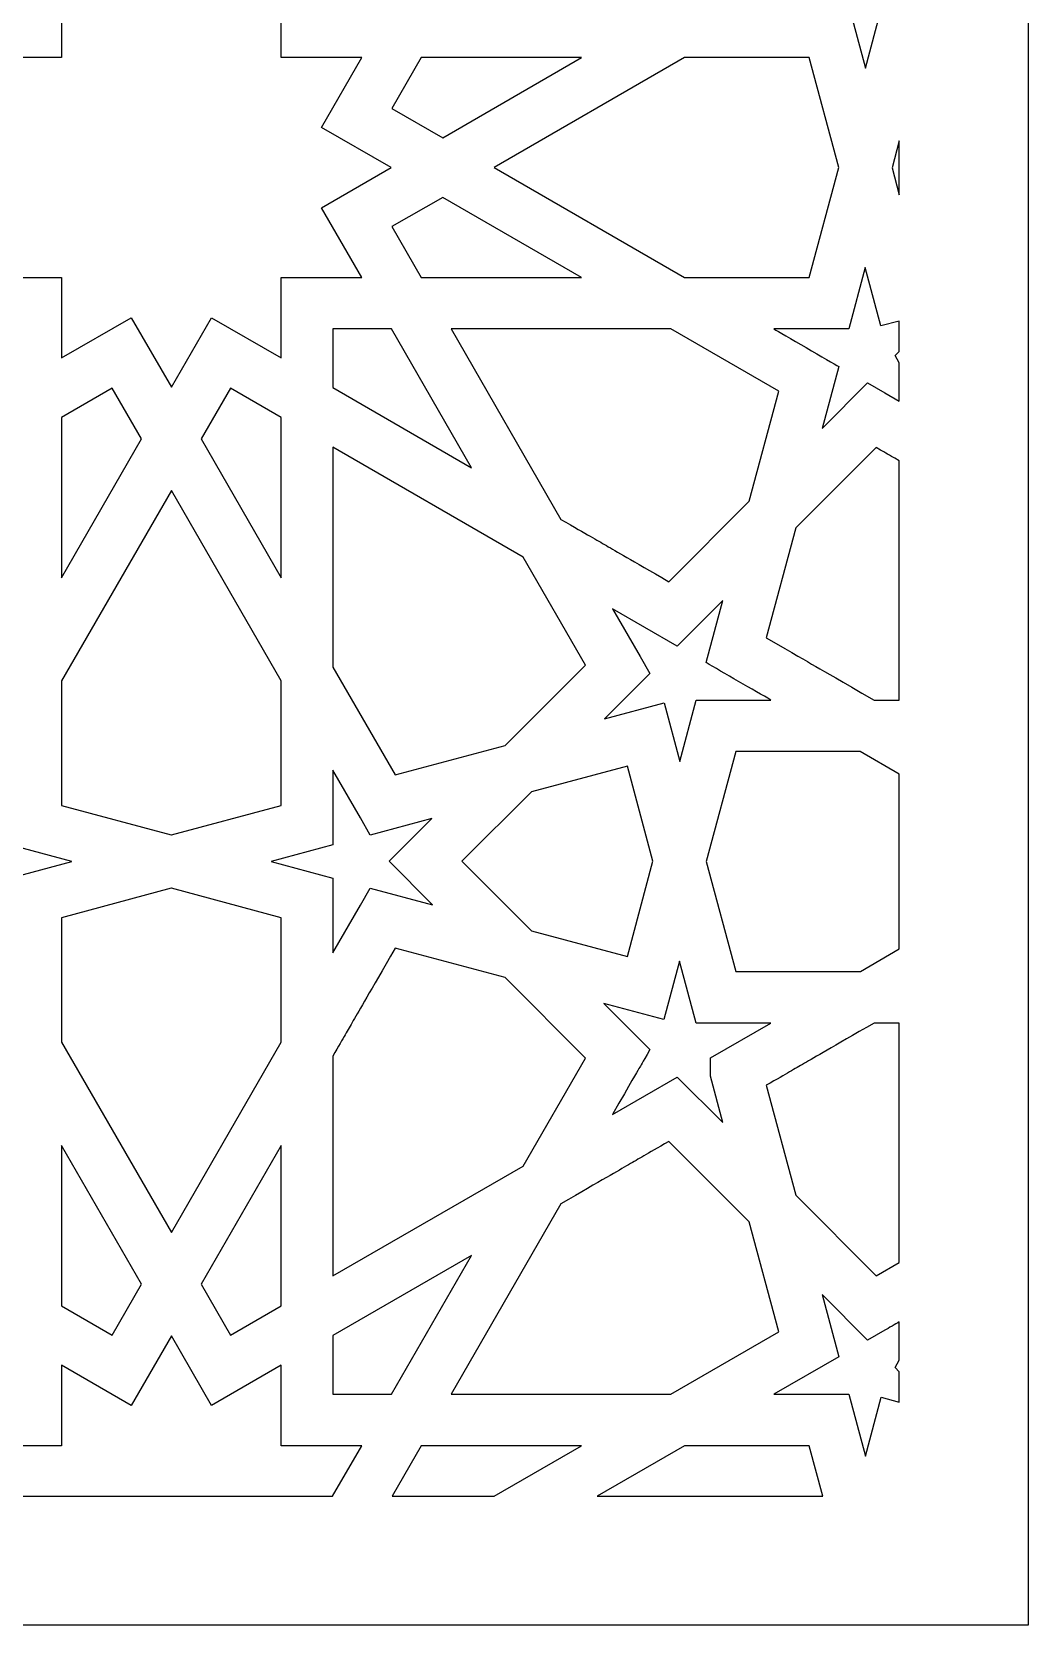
# Model space of a CAD drawing. Header units: millimetres. Extents: x -57 to 56, y -100 to 112.
# Drawn here: x 28.93 to 56, y -99.84 to -56.67 of the extents above; entities that cross this region are included whole.
import ezdxf

# ---------------------------------------------------------------- set-up
doc = ezdxf.new("R2010")
doc.units = ezdxf.units.MM
doc.header["$MEASUREMENT"] = 0
doc.layers.add('layer 1', color=7, linetype='Continuous')

msp = doc.modelspace()

# ---------------------------------------------------------------- linework, layer by layer
at = {"layer": 'layer 1', "color": 250}
for points, knots in [([(-24.372, 94.4411), (-38.1806, 87.6628), (-48.5742, 75.4542), (-53.0874, 60.935), (-53.0874, 60.935), (-56.6521, 49.4658), (-55.5912, 52.1945), (-55.5912, -99.8361), (-55.5912, -99.8361), (-52.4793, -99.8361), (52.9544, -99.8361), (55.9213, -99.8361), (55.9213, -99.8361), (55.9213, -98.4327), (55.9213, -97.8601), (55.9213, -96.466), (55.9213, -96.466), (55.9213, 55.9079), (56.001, 45.5757), (55.7428, 48.8312), (55.7428, 48.8312), (52.6358, 88.0279), (10.7823, 111.699), (-24.372, 94.4411)], [0, 0, 0, 0, 0.1428571, 0.1428571, 0.1428571, 0.1428571, 0.2857143, 0.2857143, 0.2857143, 0.2857143, 0.4285714, 0.4285714, 0.4285714, 0.4285714, 0.5714286, 0.5714286, 0.5714286, 0.5714286, 0.7142857, 0.7142857, 0.7142857, 0.7142857, 1, 1, 1, 1]), ([(52.4277, -55.0545), (52.4277, -55.0545), (52.3134, -55.2524), (52.3134, -55.2524), (52.3134, -55.2524), (52.3134, -55.2524), (52.4277, -55.3667), (52.4277, -55.3667), (52.4277, -55.3667), (52.4277, -55.3667), (52.4277, -56.1883), (52.4277, -56.1883), (52.4277, -56.1883), (52.4277, -56.1883), (51.9363, -56.0564), (51.9363, -56.0564), (51.9363, -56.0564), (51.9363, -56.0564), (51.5101, -57.6499), (51.5101, -57.6499), (51.5101, -57.6499), (51.5101, -57.6499), (51.06, -55.9721), (51.06, -55.9721), (51.06, -55.9721), (50.3834, -55.9721), (49.9322, -55.9721), (49.0336, -55.9721), (49.0336, -55.9721), (50.3297, -55.2235), (50.456, -55.1508), (50.7898, -54.9578), (50.7898, -54.9578), (50.7898, -54.9578), (50.3393, -53.2772), (50.3393, -53.2772), (50.3393, -53.2772), (50.3393, -53.2772), (51.5712, -54.5098), (51.5712, -54.5098), (51.5712, -54.5098), (51.5712, -54.5098), (52.0354, -54.242), (52.0354, -54.242), (52.0354, -54.242), (52.0354, -54.242), (52.0354, -54.242), (52.0354, -54.242), (52.0354, -54.242), (52.1956, -54.1496), (52.2287, -54.1302), (52.4277, -54.0156), (52.4277, -54.0156), (52.4277, -54.0156), (52.4277, -55.0545), (52.4277, -55.0545)], [0, 0, 0, 0, 0.0666667, 0.0666667, 0.0666667, 0.0666667, 0.1333333, 0.1333333, 0.1333333, 0.1333333, 0.2, 0.2, 0.2, 0.2, 0.2666667, 0.2666667, 0.2666667, 0.2666667, 0.3333333, 0.3333333, 0.3333333, 0.3333333, 0.4, 0.4, 0.4, 0.4, 0.4666667, 0.4666667, 0.4666667, 0.4666667, 0.5333333, 0.5333333, 0.5333333, 0.5333333, 0.6, 0.6, 0.6, 0.6, 0.6666667, 0.6666667, 0.6666667, 0.6666667, 0.7333333, 0.7333333, 0.7333333, 0.7333333, 0.8, 0.8, 0.8, 0.8, 0.8666667, 0.8666667, 0.8666667, 0.8666667, 1, 1, 1, 1]), ([(33.7961, -64.414), (33.7961, -64.414), (32.7071, -66.3007), (32.7071, -66.3007), (32.7071, -66.3007), (32.7071, -66.3007), (31.6177, -64.414), (31.6177, -64.414), (31.6177, -64.414), (31.6177, -64.414), (29.7293, -65.5038), (29.7293, -65.5038), (29.7293, -65.5038), (29.7293, -65.5038), (29.7293, -63.3232), (29.7293, -63.3232), (29.7293, -63.3232), (29.7293, -63.3232), (27.5505, -63.3232), (27.5505, -63.3232), (27.5505, -63.3232), (27.5505, -63.3232), (28.6399, -61.4366), (28.6399, -61.4366), (28.6399, -61.4366), (28.6399, -61.4366), (26.7522, -60.3469), (26.7522, -60.3469), (26.7522, -60.3469), (26.7522, -60.3469), (28.6399, -59.2575), (28.6399, -59.2575), (28.6399, -59.2575), (28.6399, -59.2575), (27.5502, -57.3694), (27.5502, -57.3694), (27.5502, -57.3694), (27.5502, -57.3694), (29.7293, -57.3694), (29.7293, -57.3694), (29.7293, -57.3694), (29.7293, -57.3694), (29.7293, -55.1903), (29.7293, -55.1903), (29.7293, -55.1903), (29.7293, -55.1903), (31.6177, -56.2797), (31.6177, -56.2797), (31.6177, -56.2797), (31.6177, -56.2797), (32.7071, -54.3923), (32.7071, -54.3923), (32.7071, -54.3923), (32.7071, -54.3923), (33.7961, -56.2797), (33.7961, -56.2797), (33.7961, -56.2797), (33.7961, -56.2797), (35.6845, -55.1903), (35.6845, -55.1903), (35.6845, -55.1903), (35.6845, -55.1903), (35.6845, -57.3694), (35.6845, -57.3694), (35.6845, -57.3694), (35.6845, -57.3694), (37.864, -57.3694), (37.864, -57.3694), (37.864, -57.3694), (37.864, -57.3694), (36.7743, -59.2575), (36.7743, -59.2575), (36.7743, -59.2575), (36.7743, -59.2575), (38.6609, -60.3469), (38.6609, -60.3469), (38.6609, -60.3469), (38.6609, -60.3469), (36.7739, -61.4366), (36.7739, -61.4366), (36.7739, -61.4366), (36.7739, -61.4366), (37.8636, -63.3232), (37.8636, -63.3232), (37.8636, -63.3232), (37.8636, -63.3232), (35.6845, -63.3232), (35.6845, -63.3232), (35.6845, -63.3232), (35.6845, -63.3232), (35.6845, -65.5038), (35.6845, -65.5038), (35.6845, -65.5038), (35.6845, -65.5038), (33.7961, -64.414), (33.7961, -64.414)], [0, 0, 0, 0, 0.04, 0.04, 0.04, 0.04, 0.08, 0.08, 0.08, 0.08, 0.12, 0.12, 0.12, 0.12, 0.16, 0.16, 0.16, 0.16, 0.2, 0.2, 0.2, 0.2, 0.24, 0.24, 0.24, 0.24, 0.28, 0.28, 0.28, 0.28, 0.32, 0.32, 0.32, 0.32, 0.36, 0.36, 0.36, 0.36, 0.4, 0.4, 0.4, 0.4, 0.44, 0.44, 0.44, 0.44, 0.48, 0.48, 0.48, 0.48, 0.52, 0.52, 0.52, 0.52, 0.56, 0.56, 0.56, 0.56, 0.6, 0.6, 0.6, 0.6, 0.64, 0.64, 0.64, 0.64, 0.68, 0.68, 0.68, 0.68, 0.72, 0.72, 0.72, 0.72, 0.76, 0.76, 0.76, 0.76, 0.8, 0.8, 0.8, 0.8, 0.84, 0.84, 0.84, 0.84, 0.88, 0.88, 0.88, 0.88, 0.92, 0.92, 0.92, 0.92, 1, 1, 1, 1]), ([(40.0583, -59.5401), (40.0583, -59.5401), (38.6828, -58.746), (38.6828, -58.746), (38.6828, -58.746), (38.6828, -58.746), (39.4769, -57.3694), (39.4769, -57.3694), (39.4769, -57.3694), (39.4769, -57.3694), (43.8182, -57.3694), (43.8182, -57.3694), (43.8182, -57.3694), (43.8182, -57.3694), (40.0583, -59.5401), (40.0583, -59.5401)], [0, 0, 0, 0, 0.2, 0.2, 0.2, 0.2, 0.4, 0.4, 0.4, 0.4, 0.6, 0.6, 0.6, 0.6, 1, 1, 1, 1]), ([(41.4556, -60.3469), (41.4556, -60.3469), (46.6129, -57.3694), (46.6129, -57.3694), (46.6129, -57.3694), (46.6129, -57.3694), (49.9882, -57.3694), (49.9882, -57.3694), (49.9882, -57.3694), (49.9882, -57.3694), (50.7869, -60.3472), (50.7869, -60.3472), (50.7869, -60.3472), (50.7869, -60.3472), (49.9893, -63.3232), (49.9893, -63.3232), (49.9893, -63.3232), (49.9893, -63.3232), (46.6111, -63.3232), (46.6111, -63.3232), (46.6111, -63.3232), (46.6111, -63.3232), (41.4556, -60.3469), (41.4556, -60.3469)], [0, 0, 0, 0, 0.1428571, 0.1428571, 0.1428571, 0.1428571, 0.2857143, 0.2857143, 0.2857143, 0.2857143, 0.4285714, 0.4285714, 0.4285714, 0.4285714, 0.5714286, 0.5714286, 0.5714286, 0.5714286, 0.7142857, 0.7142857, 0.7142857, 0.7142857, 1, 1, 1, 1]), ([(52.4277, -61.0824), (52.4277, -61.0824), (52.233, -60.3543), (52.233, -60.3543), (52.233, -60.3543), (52.233, -60.3543), (52.4277, -59.6261), (52.4277, -59.6261), (52.4277, -59.6261), (52.4277, -59.6261), (52.4277, -61.0824), (52.4277, -61.0824)], [0, 0, 0, 0, 0.25, 0.25, 0.25, 0.25, 0.5, 0.5, 0.5, 0.5, 1, 1, 1, 1]), ([(38.6831, -61.9478), (38.6831, -61.9478), (40.0583, -61.1537), (40.0583, -61.1537), (40.0583, -61.1537), (40.0583, -61.1537), (43.8164, -63.3232), (43.8164, -63.3232), (43.8164, -63.3232), (43.2731, -63.3232), (40.0202, -63.3232), (39.4769, -63.3232), (39.4769, -63.3232), (39.4769, -63.3232), (38.6831, -61.9478), (38.6831, -61.9478)], [0, 0, 0, 0, 0.2, 0.2, 0.2, 0.2, 0.4, 0.4, 0.4, 0.4, 0.6, 0.6, 0.6, 0.6, 1, 1, 1, 1]), ([(52.4277, -65.327), (52.4277, -65.327), (52.3138, -65.4414), (52.3138, -65.4414), (52.3138, -65.4414), (52.3138, -65.4414), (52.4277, -65.6386), (52.4277, -65.6386), (52.4277, -65.6386), (52.4277, -65.6386), (52.4277, -66.6777), (52.4277, -66.6777), (52.4277, -66.6777), (52.4277, -66.6777), (52.0361, -66.4513), (52.0361, -66.4513), (52.0361, -66.4513), (52.0361, -66.4513), (52.0361, -66.4516), (52.0361, -66.4516), (52.0361, -66.4516), (52.0361, -66.4516), (51.5715, -66.1832), (51.5715, -66.1832), (51.5715, -66.1832), (51.5715, -66.1832), (50.3379, -67.4169), (50.3379, -67.4169), (50.3379, -67.4169), (50.3379, -67.4169), (50.7883, -65.7345), (50.7883, -65.7345), (50.7883, -65.7345), (50.589, -65.6194), (49.2238, -64.8313), (49.0319, -64.7207), (49.0319, -64.7207), (49.9336, -64.7207), (50.3876, -64.7207), (51.0618, -64.7207), (51.0618, -64.7207), (51.0618, -64.7207), (51.5084, -63.0527), (51.5084, -63.0527), (51.5084, -63.0527), (51.5084, -63.0527), (51.9324, -64.6373), (51.9324, -64.6373), (51.9324, -64.6373), (51.9324, -64.6373), (52.4277, -64.5047), (52.4277, -64.5047), (52.4277, -64.5047), (52.4277, -64.5047), (52.4277, -65.327), (52.4277, -65.327)], [0, 0, 0, 0, 0.0666667, 0.0666667, 0.0666667, 0.0666667, 0.1333333, 0.1333333, 0.1333333, 0.1333333, 0.2, 0.2, 0.2, 0.2, 0.2666667, 0.2666667, 0.2666667, 0.2666667, 0.3333333, 0.3333333, 0.3333333, 0.3333333, 0.4, 0.4, 0.4, 0.4, 0.4666667, 0.4666667, 0.4666667, 0.4666667, 0.5333333, 0.5333333, 0.5333333, 0.5333333, 0.6, 0.6, 0.6, 0.6, 0.6666667, 0.6666667, 0.6666667, 0.6666667, 0.7333333, 0.7333333, 0.7333333, 0.7333333, 0.8, 0.8, 0.8, 0.8, 0.8666667, 0.8666667, 0.8666667, 0.8666667, 1, 1, 1, 1]), ([(37.0819, -66.3102), (37.0819, -66.3102), (37.0819, -64.7207), (37.0819, -64.7207), (37.0819, -64.7207), (37.0819, -64.7207), (38.6701, -64.7207), (38.6701, -64.7207), (38.6701, -64.7207), (38.6701, -64.7207), (40.8411, -68.4809), (40.8411, -68.4809), (40.8411, -68.4809), (40.8411, -68.4809), (37.0819, -66.3102), (37.0819, -66.3102)], [0, 0, 0, 0, 0.2, 0.2, 0.2, 0.2, 0.4, 0.4, 0.4, 0.4, 0.6, 0.6, 0.6, 0.6, 1, 1, 1, 1]), ([(48.3644, -69.3864), (48.3644, -69.3864), (46.185, -71.5662), (46.185, -71.5662), (46.185, -71.5662), (44.0715, -70.346), (44.7587, -70.7428), (43.2618, -69.8785), (43.2618, -69.8785), (43.2618, -69.8785), (40.2837, -64.7207), (40.2837, -64.7207), (40.2837, -64.7207), (40.2837, -64.7207), (46.2365, -64.7207), (46.2365, -64.7207), (46.2365, -64.7207), (46.2365, -64.7207), (49.1613, -66.4086), (49.1613, -66.4086), (49.1613, -66.4086), (49.1613, -66.4086), (48.3644, -69.3864), (48.3644, -69.3864)], [0, 0, 0, 0, 0.1428571, 0.1428571, 0.1428571, 0.1428571, 0.2857143, 0.2857143, 0.2857143, 0.2857143, 0.4285714, 0.4285714, 0.4285714, 0.4285714, 0.5714286, 0.5714286, 0.5714286, 0.5714286, 0.7142857, 0.7142857, 0.7142857, 0.7142857, 1, 1, 1, 1]), ([(29.7293, -71.4579), (29.7293, -71.4579), (29.7293, -67.1171), (29.7293, -67.1171), (29.7293, -67.1171), (29.7293, -67.1171), (31.1058, -66.3225), (31.1058, -66.3225), (31.1058, -66.3225), (31.1058, -66.3225), (31.9003, -67.698), (31.9003, -67.698), (31.9003, -67.698), (31.9003, -67.698), (29.7293, -71.4579), (29.7293, -71.4579)], [0, 0, 0, 0, 0.2, 0.2, 0.2, 0.2, 0.4, 0.4, 0.4, 0.4, 0.6, 0.6, 0.6, 0.6, 1, 1, 1, 1]), ([(33.5139, -67.698), (33.5139, -67.698), (34.308, -66.3225), (34.308, -66.3225), (34.308, -66.3225), (34.308, -66.3225), (35.6845, -67.1171), (35.6845, -67.1171), (35.6845, -67.1171), (35.6845, -67.1171), (35.6845, -71.4579), (35.6845, -71.4579), (35.6845, -71.4579), (35.6845, -71.4579), (33.5139, -67.698), (33.5139, -67.698)], [0, 0, 0, 0, 0.2, 0.2, 0.2, 0.2, 0.4, 0.4, 0.4, 0.4, 0.6, 0.6, 0.6, 0.6, 1, 1, 1, 1]), ([(41.7477, -76.0042), (41.7477, -76.0042), (38.7699, -76.8025), (38.7699, -76.8025), (38.7699, -76.8025), (38.7699, -76.8025), (37.0819, -73.8784), (37.0819, -73.8784), (37.0819, -73.8784), (37.0819, -73.8784), (37.0819, -67.9238), (37.0819, -67.9238), (37.0819, -67.9238), (37.0819, -67.9238), (42.2381, -70.9013), (42.2381, -70.9013), (42.2381, -70.9013), (42.2381, -70.9013), (43.9265, -73.8251), (43.9265, -73.8251), (43.9265, -73.8251), (43.9265, -73.8251), (41.7477, -76.0042), (41.7477, -76.0042)], [0, 0, 0, 0, 0.1428571, 0.1428571, 0.1428571, 0.1428571, 0.2857143, 0.2857143, 0.2857143, 0.2857143, 0.4285714, 0.4285714, 0.4285714, 0.4285714, 0.5714286, 0.5714286, 0.5714286, 0.5714286, 0.7142857, 0.7142857, 0.7142857, 0.7142857, 1, 1, 1, 1]), ([(52.4277, -74.7744), (52.4277, -74.7744), (51.7472, -74.7744), (51.7472, -74.7744), (51.7472, -74.7744), (49.8426, -73.6747), (50.4056, -73.9997), (48.8237, -73.0863), (48.8237, -73.0863), (48.8237, -73.0863), (49.6221, -70.1089), (49.6221, -70.1089), (49.6221, -70.1089), (49.6221, -70.1089), (51.8012, -67.9298), (51.8012, -67.9298), (51.8012, -67.9298), (52.1843, -68.151), (52.0393, -68.0671), (52.4277, -68.2917), (52.4277, -68.2917), (52.4277, -68.2917), (52.4277, -74.7744), (52.4277, -74.7744)], [0, 0, 0, 0, 0.1428571, 0.1428571, 0.1428571, 0.1428571, 0.2857143, 0.2857143, 0.2857143, 0.2857143, 0.4285714, 0.4285714, 0.4285714, 0.4285714, 0.5714286, 0.5714286, 0.5714286, 0.5714286, 0.7142857, 0.7142857, 0.7142857, 0.7142857, 1, 1, 1, 1]), ([(32.7071, -69.0958), (32.7071, -69.0958), (35.6845, -74.2534), (35.6845, -74.2534), (35.6845, -74.2534), (35.6845, -74.2534), (35.6845, -77.6283), (35.6845, -77.6283), (35.6845, -77.6283), (35.6845, -77.6283), (32.7078, -78.4263), (32.7078, -78.4263), (32.7078, -78.4263), (32.7078, -78.4263), (32.7071, -78.4261), (32.7071, -78.4261), (32.7071, -78.4261), (32.7071, -78.4261), (32.706, -78.4263), (32.706, -78.4263), (32.706, -78.4263), (32.706, -78.4263), (29.7293, -77.6283), (29.7293, -77.6283), (29.7293, -77.6283), (29.7293, -77.6283), (29.7293, -74.2534), (29.7293, -74.2534), (29.7293, -74.2534), (29.7293, -74.2534), (32.7071, -69.0958), (32.7071, -69.0958)], [0, 0, 0, 0, 0.1111111, 0.1111111, 0.1111111, 0.1111111, 0.2222222, 0.2222222, 0.2222222, 0.2222222, 0.3333333, 0.3333333, 0.3333333, 0.3333333, 0.4444444, 0.4444444, 0.4444444, 0.4444444, 0.5555556, 0.5555556, 0.5555556, 0.5555556, 0.6666667, 0.6666667, 0.6666667, 0.6666667, 0.7777778, 0.7777778, 0.7777778, 0.7777778, 1, 1, 1, 1]), ([(46.4795, -76.4409), (46.4795, -76.4409), (46.0541, -74.8506), (46.0541, -74.8506), (46.0541, -74.8506), (46.0541, -74.8506), (44.4461, -75.2814), (44.4461, -75.2814), (44.4461, -75.2814), (44.4461, -75.2814), (45.6724, -74.0551), (45.6724, -74.0551), (45.6724, -74.0551), (45.6724, -74.0551), (45.4046, -73.5908), (45.4046, -73.5908), (45.4046, -73.5908), (45.4046, -73.5908), (45.4046, -73.5905), (45.4046, -73.5905), (45.4046, -73.5905), (45.4046, -73.5905), (44.6592, -72.2993), (44.6592, -72.2993), (44.6592, -72.2993), (44.6592, -72.2993), (46.415, -73.3129), (46.415, -73.3129), (46.415, -73.3129), (46.415, -73.3129), (47.6469, -72.0802), (47.6469, -72.0802), (47.6469, -72.0802), (47.6469, -72.0802), (47.1964, -73.7606), (47.1964, -73.7606), (47.1964, -73.7606), (47.6137, -74.0011), (48.5369, -74.5342), (48.9528, -74.7744), (48.9528, -74.7744), (48.0529, -74.7744), (47.6003, -74.7744), (46.9261, -74.7744), (46.9261, -74.7744), (46.9261, -74.7744), (46.4795, -76.4409), (46.4795, -76.4409)], [0, 0, 0, 0, 0.0769231, 0.0769231, 0.0769231, 0.0769231, 0.1538462, 0.1538462, 0.1538462, 0.1538462, 0.2307692, 0.2307692, 0.2307692, 0.2307692, 0.3076923, 0.3076923, 0.3076923, 0.3076923, 0.3846154, 0.3846154, 0.3846154, 0.3846154, 0.4615385, 0.4615385, 0.4615385, 0.4615385, 0.5384615, 0.5384615, 0.5384615, 0.5384615, 0.6153846, 0.6153846, 0.6153846, 0.6153846, 0.6923077, 0.6923077, 0.6923077, 0.6923077, 0.7692308, 0.7692308, 0.7692308, 0.7692308, 0.8461538, 0.8461538, 0.8461538, 0.8461538, 1, 1, 1, 1]), ([(52.4277, -81.517), (52.4277, -81.517), (51.3736, -82.1256), (51.3736, -82.1256), (51.3736, -82.1256), (51.3736, -82.1256), (47.9972, -82.1256), (47.9972, -82.1256), (47.9972, -82.1256), (47.9972, -82.1256), (47.1999, -79.1495), (47.1999, -79.1495), (47.1999, -79.1495), (47.1999, -79.1495), (47.9982, -76.1717), (47.9982, -76.1717), (47.9982, -76.1717), (47.9982, -76.1717), (51.3729, -76.1717), (51.3729, -76.1717), (51.3729, -76.1717), (51.3729, -76.1717), (52.4277, -76.7807), (52.4277, -76.7807), (52.4277, -76.7807), (52.4277, -76.7807), (52.4277, -81.517), (52.4277, -81.517)], [0, 0, 0, 0, 0.125, 0.125, 0.125, 0.125, 0.25, 0.25, 0.25, 0.25, 0.375, 0.375, 0.375, 0.375, 0.5, 0.5, 0.5, 0.5, 0.625, 0.625, 0.625, 0.625, 0.75, 0.75, 0.75, 0.75, 1, 1, 1, 1]), ([(27.5862, -80.3334), (27.5862, -80.3334), (27.5862, -80.3334), (27.5862, -80.3334), (27.5862, -80.3334), (27.5862, -80.3334), (27.318, -79.8696), (27.318, -79.8696), (27.318, -79.8696), (27.318, -79.8696), (25.6325, -80.3208), (25.6325, -80.3208), (25.6325, -80.3208), (25.6325, -80.3208), (26.8048, -79.1484), (26.8048, -79.1484), (26.8048, -79.1484), (26.8048, -79.1484), (25.6346, -77.9783), (25.6346, -77.9783), (25.6346, -77.9783), (25.6346, -77.9783), (27.318, -78.4299), (27.318, -78.4299), (27.318, -78.4299), (27.318, -78.4299), (27.5862, -77.9657), (27.5862, -77.9657), (27.5862, -77.9657), (27.5862, -77.9657), (27.5862, -77.9657), (27.5862, -77.9657), (27.5862, -77.9657), (27.5862, -77.9657), (28.3319, -76.6738), (28.3319, -76.6738), (28.3319, -76.6738), (28.3319, -77.5734), (28.3319, -78.026), (28.3319, -78.7002), (28.3319, -78.7002), (28.3319, -78.7002), (30.0066, -79.1493), (30.0066, -79.1493), (30.0066, -79.1493), (30.0066, -79.1493), (28.3319, -79.5976), (28.3319, -79.5976), (28.3319, -79.5976), (28.3319, -80.2549), (28.3319, -80.7402), (28.3319, -81.625), (28.3319, -81.625), (28.3319, -81.625), (27.5862, -80.3334), (27.5862, -80.3334)], [0, 0, 0, 0, 0.0666667, 0.0666667, 0.0666667, 0.0666667, 0.1333333, 0.1333333, 0.1333333, 0.1333333, 0.2, 0.2, 0.2, 0.2, 0.2666667, 0.2666667, 0.2666667, 0.2666667, 0.3333333, 0.3333333, 0.3333333, 0.3333333, 0.4, 0.4, 0.4, 0.4, 0.4666667, 0.4666667, 0.4666667, 0.4666667, 0.5333333, 0.5333333, 0.5333333, 0.5333333, 0.6, 0.6, 0.6, 0.6, 0.6666667, 0.6666667, 0.6666667, 0.6666667, 0.7333333, 0.7333333, 0.7333333, 0.7333333, 0.8, 0.8, 0.8, 0.8, 0.8666667, 0.8666667, 0.8666667, 0.8666667, 1, 1, 1, 1]), ([(35.4076, -79.1493), (35.4076, -79.1493), (37.0819, -78.7002), (37.0819, -78.7002), (37.0819, -78.7002), (37.0819, -78.0263), (37.0819, -77.5737), (37.0819, -76.6738), (37.0819, -76.6738), (37.0819, -76.6738), (37.8276, -77.9657), (37.8276, -77.9657), (37.8276, -77.9657), (37.8276, -77.9657), (37.8276, -77.9657), (37.8276, -77.9657), (37.8276, -77.9657), (37.8276, -77.9657), (38.0958, -78.4299), (38.0958, -78.4299), (38.0958, -78.4299), (38.0958, -78.4299), (39.7644, -77.9826), (39.7644, -77.9826), (39.7644, -77.9826), (39.7644, -77.9826), (38.6045, -79.1425), (38.6045, -79.1425), (38.6045, -79.1425), (38.6045, -79.1425), (39.7827, -80.3211), (39.7827, -80.3211), (39.7827, -80.3211), (39.7827, -80.3211), (38.0958, -79.8696), (38.0958, -79.8696), (38.0958, -79.8696), (38.0958, -79.8696), (37.828, -80.3334), (37.828, -80.3334), (37.828, -80.3334), (37.828, -80.3334), (37.8276, -80.3334), (37.8276, -80.3334), (37.8276, -80.3334), (37.8276, -80.3334), (37.0819, -81.625), (37.0819, -81.625), (37.0819, -81.625), (37.0819, -80.7246), (37.0819, -80.2714), (37.0819, -79.5976), (37.0819, -79.5976), (37.0819, -79.5976), (35.4076, -79.1493), (35.4076, -79.1493)], [0, 0, 0, 0, 0.0666667, 0.0666667, 0.0666667, 0.0666667, 0.1333333, 0.1333333, 0.1333333, 0.1333333, 0.2, 0.2, 0.2, 0.2, 0.2666667, 0.2666667, 0.2666667, 0.2666667, 0.3333333, 0.3333333, 0.3333333, 0.3333333, 0.4, 0.4, 0.4, 0.4, 0.4666667, 0.4666667, 0.4666667, 0.4666667, 0.5333333, 0.5333333, 0.5333333, 0.5333333, 0.6, 0.6, 0.6, 0.6, 0.6666667, 0.6666667, 0.6666667, 0.6666667, 0.7333333, 0.7333333, 0.7333333, 0.7333333, 0.8, 0.8, 0.8, 0.8, 0.8666667, 0.8666667, 0.8666667, 0.8666667, 1, 1, 1, 1]), ([(42.4614, -81.0238), (42.4614, -81.0238), (40.5804, -79.1425), (40.5804, -79.1425), (40.5804, -79.1425), (40.5804, -79.1425), (42.4639, -77.259), (42.4639, -77.259), (42.4639, -77.259), (42.4639, -77.259), (45.0652, -76.5623), (45.0652, -76.5623), (45.0652, -76.5623), (45.0652, -76.5623), (45.7535, -79.134), (45.7535, -79.134), (45.7535, -79.134), (45.7535, -79.134), (45.0614, -81.7203), (45.0614, -81.7203), (45.0614, -81.7203), (45.0614, -81.7203), (42.4614, -81.0238), (42.4614, -81.0238)], [0, 0, 0, 0, 0.1428571, 0.1428571, 0.1428571, 0.1428571, 0.2857143, 0.2857143, 0.2857143, 0.2857143, 0.4285714, 0.4285714, 0.4285714, 0.4285714, 0.5714286, 0.5714286, 0.5714286, 0.5714286, 0.7142857, 0.7142857, 0.7142857, 0.7142857, 1, 1, 1, 1]), ([(32.7071, -89.2019), (32.7071, -89.2019), (32.7067, -89.2019), (32.7067, -89.2019), (32.7067, -89.2019), (32.7067, -89.2019), (29.7293, -84.0454), (29.7293, -84.0454), (29.7293, -84.0454), (29.7293, -84.0454), (29.7293, -80.6701), (29.7293, -80.6701), (29.7293, -80.6701), (29.7293, -80.6701), (32.7053, -79.8727), (32.7053, -79.8727), (32.7053, -79.8727), (32.7053, -79.8727), (32.7071, -79.8734), (32.7071, -79.8734), (32.7071, -79.8734), (32.7071, -79.8734), (32.7085, -79.8727), (32.7085, -79.8727), (32.7085, -79.8727), (32.7085, -79.8727), (35.6845, -80.6701), (35.6845, -80.6701), (35.6845, -80.6701), (35.6845, -80.6701), (35.6845, -84.0454), (35.6845, -84.0454), (35.6845, -84.0454), (35.6845, -84.0454), (32.7071, -89.2019), (32.7071, -89.2019)], [0, 0, 0, 0, 0.1, 0.1, 0.1, 0.1, 0.2, 0.2, 0.2, 0.2, 0.3, 0.3, 0.3, 0.3, 0.4, 0.4, 0.4, 0.4, 0.5, 0.5, 0.5, 0.5, 0.6, 0.6, 0.6, 0.6, 0.7, 0.7, 0.7, 0.7, 0.8, 0.8, 0.8, 0.8, 1, 1, 1, 1]), ([(43.9265, -84.4726), (43.9265, -84.4726), (42.237, -87.3985), (42.237, -87.3985), (42.237, -87.3985), (42.237, -87.3985), (37.0819, -90.3753), (37.0819, -90.3753), (37.0819, -90.3753), (37.0819, -90.3753), (37.0819, -84.4204), (37.0819, -84.4204), (37.0819, -84.4204), (37.7204, -83.3141), (37.3609, -83.9371), (38.7703, -81.4966), (38.7703, -81.4966), (38.7703, -81.4966), (41.7477, -82.2938), (41.7477, -82.2938), (41.7477, -82.2938), (41.7477, -82.2938), (43.9265, -84.4726), (43.9265, -84.4726)], [0, 0, 0, 0, 0.1428571, 0.1428571, 0.1428571, 0.1428571, 0.2857143, 0.2857143, 0.2857143, 0.2857143, 0.4285714, 0.4285714, 0.4285714, 0.4285714, 0.5714286, 0.5714286, 0.5714286, 0.5714286, 0.7142857, 0.7142857, 0.7142857, 0.7142857, 1, 1, 1, 1]), ([(47.6469, -86.2185), (47.6469, -86.2185), (46.415, -84.9862), (46.415, -84.9862), (46.415, -84.9862), (46.415, -84.9862), (44.6578, -86.0009), (44.6578, -86.0009), (44.6578, -86.0009), (45.6946, -84.2044), (45.1944, -85.0716), (45.6724, -84.2429), (45.6724, -84.2429), (45.6724, -84.2429), (44.4267, -82.9969), (44.4267, -82.9969), (44.4267, -82.9969), (44.4267, -82.9969), (46.0502, -83.4319), (46.0502, -83.4319), (46.0502, -83.4319), (46.0502, -83.4319), (46.4749, -81.844), (46.4749, -81.844), (46.4749, -81.844), (46.4749, -81.844), (46.9247, -83.5229), (46.9247, -83.5229), (46.9247, -83.5229), (47.5989, -83.5229), (48.0519, -83.5229), (48.9528, -83.5229), (48.9528, -83.5229), (48.9528, -83.5229), (47.3114, -84.4705), (47.3114, -84.4705), (47.3114, -84.4705), (47.3114, -84.6585), (47.3114, -84.884), (47.3114, -84.9672), (47.3114, -84.9672), (47.3114, -84.9672), (47.6469, -86.2185), (47.6469, -86.2185)], [0, 0, 0, 0, 0.0833333, 0.0833333, 0.0833333, 0.0833333, 0.1666667, 0.1666667, 0.1666667, 0.1666667, 0.25, 0.25, 0.25, 0.25, 0.3333333, 0.3333333, 0.3333333, 0.3333333, 0.4166667, 0.4166667, 0.4166667, 0.4166667, 0.5, 0.5, 0.5, 0.5, 0.5833333, 0.5833333, 0.5833333, 0.5833333, 0.6666667, 0.6666667, 0.6666667, 0.6666667, 0.75, 0.75, 0.75, 0.75, 0.8333333, 0.8333333, 0.8333333, 0.8333333, 1, 1, 1, 1]), ([(52.4277, -90.007), (52.4277, -90.007), (51.8015, -90.3686), (51.8015, -90.3686), (51.8015, -90.3686), (51.8015, -90.3686), (49.6221, -88.1884), (49.6221, -88.1884), (49.6221, -88.1884), (49.6221, -88.1884), (48.8234, -85.2114), (48.8234, -85.2114), (48.8234, -85.2114), (50.0218, -84.5195), (49.4069, -84.8741), (51.7486, -83.5229), (51.7486, -83.5229), (51.7486, -83.5229), (52.4277, -83.5229), (52.4277, -83.5229), (52.4277, -83.5229), (52.4277, -83.5229), (52.4277, -90.007), (52.4277, -90.007)], [0, 0, 0, 0, 0.1428571, 0.1428571, 0.1428571, 0.1428571, 0.2857143, 0.2857143, 0.2857143, 0.2857143, 0.4285714, 0.4285714, 0.4285714, 0.4285714, 0.5714286, 0.5714286, 0.5714286, 0.5714286, 0.7142857, 0.7142857, 0.7142857, 0.7142857, 1, 1, 1, 1]), ([(43.2604, -88.4213), (45.521, -87.116), (44.9142, -87.4663), (46.185, -86.7329), (46.185, -86.7329), (46.185, -86.7329), (48.3644, -88.912), (48.3644, -88.912), (48.3644, -88.912), (48.3644, -88.912), (49.1624, -91.8894), (49.1624, -91.8894), (49.1624, -91.8894), (49.1624, -91.8894), (46.2389, -93.5775), (46.2389, -93.5775), (46.2389, -93.5775), (46.2389, -93.5775), (40.2837, -93.5775), (40.2837, -93.5775), (40.2837, -93.5775), (40.2837, -93.5775), (43.2604, -88.4213), (43.2604, -88.4213)], [0, 0, 0, 0, 0.1428571, 0.1428571, 0.1428571, 0.1428571, 0.2857143, 0.2857143, 0.2857143, 0.2857143, 0.4285714, 0.4285714, 0.4285714, 0.4285714, 0.5714286, 0.5714286, 0.5714286, 0.5714286, 0.7142857, 0.7142857, 0.7142857, 0.7142857, 1, 1, 1, 1]), ([(29.7293, -86.8405), (29.7293, -86.8405), (31.9003, -90.6001), (31.9003, -90.6001), (31.9003, -90.6001), (31.9003, -90.6001), (31.1058, -91.9766), (31.1058, -91.9766), (31.1058, -91.9766), (31.1058, -91.9766), (29.7293, -91.1821), (29.7293, -91.1821), (29.7293, -91.1821), (29.7293, -90.6342), (29.7293, -87.37), (29.7293, -86.8405)], [0, 0, 0, 0, 0.2, 0.2, 0.2, 0.2, 0.4, 0.4, 0.4, 0.4, 0.6, 0.6, 0.6, 0.6, 1, 1, 1, 1]), ([(35.6845, -86.8405), (35.6845, -87.3905), (35.6845, -90.6614), (35.6845, -91.1821), (35.6845, -91.1821), (35.6845, -91.1821), (34.308, -91.9766), (34.308, -91.9766), (34.308, -91.9766), (34.308, -91.9766), (33.5139, -90.6001), (33.5139, -90.6001), (33.5139, -90.6001), (33.5139, -90.6001), (35.6845, -86.8405), (35.6845, -86.8405)], [0, 0, 0, 0, 0.2, 0.2, 0.2, 0.2, 0.4, 0.4, 0.4, 0.4, 0.6, 0.6, 0.6, 0.6, 1, 1, 1, 1]), ([(37.0819, -91.9889), (37.0819, -91.9889), (40.8397, -89.819), (40.8397, -89.819), (40.8397, -89.819), (40.8397, -89.819), (38.6701, -93.5775), (38.6701, -93.5775), (38.6701, -93.5775), (38.6701, -93.5775), (37.0819, -93.5775), (37.0819, -93.5775), (37.0819, -93.5775), (37.0819, -93.5775), (37.0819, -91.9889), (37.0819, -91.9889)], [0, 0, 0, 0, 0.2, 0.2, 0.2, 0.2, 0.4, 0.4, 0.4, 0.4, 0.6, 0.6, 0.6, 0.6, 1, 1, 1, 1]), ([(52.4277, -92.6595), (52.4277, -92.6595), (52.3134, -92.8575), (52.3134, -92.8575), (52.3134, -92.8575), (52.3134, -92.8575), (52.4277, -92.9717), (52.4277, -92.9717), (52.4277, -92.9717), (52.4277, -92.9717), (52.4277, -93.7944), (52.4277, -93.7944), (52.4277, -93.7944), (52.4277, -93.7944), (51.9381, -93.6632), (51.9381, -93.6632), (51.9381, -93.6632), (51.9381, -93.6632), (51.5112, -95.2595), (51.5112, -95.2595), (51.5112, -95.2595), (51.5112, -95.2595), (51.06, -93.5775), (51.06, -93.5775), (51.06, -93.5775), (50.3834, -93.5775), (49.9322, -93.5775), (49.0336, -93.5775), (49.0336, -93.5775), (49.0336, -93.5775), (50.7898, -92.5637), (50.7898, -92.5637), (50.7898, -92.5637), (50.7898, -92.5637), (50.3393, -90.8826), (50.3393, -90.8826), (50.3393, -90.8826), (50.3393, -90.8826), (51.5712, -92.1152), (51.5712, -92.1152), (51.5712, -92.1152), (51.5712, -92.1152), (52.0358, -91.8471), (52.0358, -91.8471), (52.0358, -91.8471), (52.0358, -91.8471), (52.0358, -91.8471), (52.0358, -91.8471), (52.0358, -91.8471), (52.1331, -91.791), (52.3307, -91.6767), (52.4277, -91.6209), (52.4277, -91.6209), (52.4277, -91.6209), (52.4277, -92.6595), (52.4277, -92.6595)], [0, 0, 0, 0, 0.0666667, 0.0666667, 0.0666667, 0.0666667, 0.1333333, 0.1333333, 0.1333333, 0.1333333, 0.2, 0.2, 0.2, 0.2, 0.2666667, 0.2666667, 0.2666667, 0.2666667, 0.3333333, 0.3333333, 0.3333333, 0.3333333, 0.4, 0.4, 0.4, 0.4, 0.4666667, 0.4666667, 0.4666667, 0.4666667, 0.5333333, 0.5333333, 0.5333333, 0.5333333, 0.6, 0.6, 0.6, 0.6, 0.6666667, 0.6666667, 0.6666667, 0.6666667, 0.7333333, 0.7333333, 0.7333333, 0.7333333, 0.8, 0.8, 0.8, 0.8, 0.8666667, 0.8666667, 0.8666667, 0.8666667, 1, 1, 1, 1]), ([(28.3397, -96.3429), (28.3397, -96.3429), (27.5502, -94.9748), (27.5502, -94.9748), (27.5502, -94.9748), (27.5502, -94.9748), (29.7293, -94.9748), (29.7293, -94.9748), (29.7293, -94.9748), (29.7293, -94.9748), (29.7293, -92.7953), (29.7293, -92.7953), (29.7293, -92.7953), (29.7293, -92.7953), (31.6177, -93.8851), (31.6177, -93.8851), (31.6177, -93.8851), (31.6177, -93.8851), (32.7071, -91.9977), (32.7071, -91.9977), (32.7071, -91.9977), (32.7071, -91.9977), (33.7961, -93.8851), (33.7961, -93.8851), (33.7961, -93.8851), (33.7961, -93.8851), (35.6845, -92.7953), (35.6845, -92.7953), (35.6845, -92.7953), (35.6845, -92.7953), (35.6845, -94.9748), (35.6845, -94.9748), (35.6845, -94.9748), (35.6845, -94.9748), (37.864, -94.9748), (37.864, -94.9748), (37.864, -94.9748), (37.864, -94.9748), (37.0741, -96.3429), (37.0741, -96.3429), (37.0741, -96.3429), (37.0741, -96.3429), (28.3397, -96.3429), (28.3397, -96.3429)], [0, 0, 0, 0, 0.0833333, 0.0833333, 0.0833333, 0.0833333, 0.1666667, 0.1666667, 0.1666667, 0.1666667, 0.25, 0.25, 0.25, 0.25, 0.3333333, 0.3333333, 0.3333333, 0.3333333, 0.4166667, 0.4166667, 0.4166667, 0.4166667, 0.5, 0.5, 0.5, 0.5, 0.5833333, 0.5833333, 0.5833333, 0.5833333, 0.6666667, 0.6666667, 0.6666667, 0.6666667, 0.75, 0.75, 0.75, 0.75, 0.8333333, 0.8333333, 0.8333333, 0.8333333, 1, 1, 1, 1]), ([(38.6877, -96.3429), (38.6877, -96.3429), (39.4769, -94.9748), (39.4769, -94.9748), (39.4769, -94.9748), (39.4769, -94.9748), (43.8185, -94.9748), (43.8185, -94.9748), (43.8185, -94.9748), (43.8185, -94.9748), (41.4489, -96.3429), (41.4489, -96.3429), (41.4489, -96.3429), (41.4489, -96.3429), (38.6877, -96.3429), (38.6877, -96.3429)], [0, 0, 0, 0, 0.2, 0.2, 0.2, 0.2, 0.4, 0.4, 0.4, 0.4, 0.6, 0.6, 0.6, 0.6, 1, 1, 1, 1]), ([(44.2436, -96.3429), (44.2436, -96.3429), (46.6132, -94.9748), (46.6132, -94.9748), (46.6132, -94.9748), (46.6132, -94.9748), (49.9882, -94.9748), (49.9882, -94.9748), (49.9882, -94.9748), (49.9882, -94.9748), (50.3551, -96.3429), (50.3551, -96.3429), (50.3551, -96.3429), (50.3551, -96.3429), (44.2436, -96.3429), (44.2436, -96.3429)], [0, 0, 0, 0, 0.2, 0.2, 0.2, 0.2, 0.4, 0.4, 0.4, 0.4, 0.6, 0.6, 0.6, 0.6, 1, 1, 1, 1])]:
    msp.add_open_spline(points, degree=3, knots=knots, dxfattribs=at)

doc.saveas('drawing.dxf')
